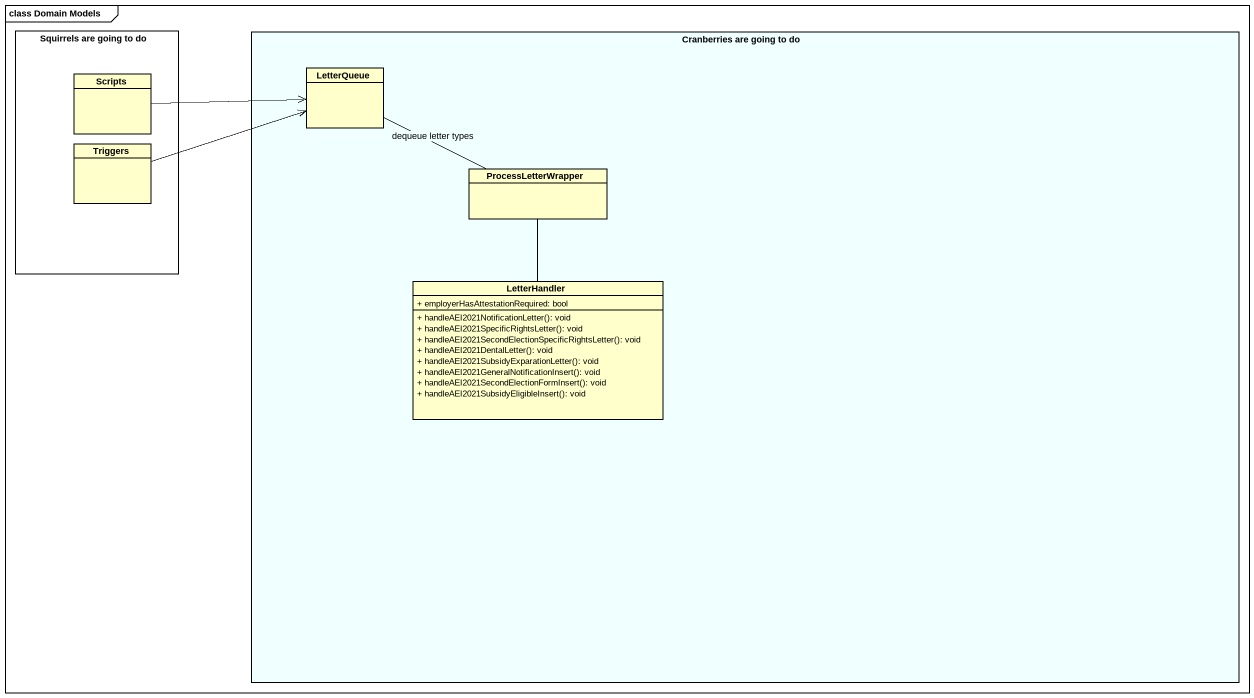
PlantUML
@startuml
mainframe class Domain Models
hide circle
hide empty members
skinparam classAttributeIconSize 0
rectangle "Squirrels are going to do" as Squirrels_are_going_to_do {
  class Scripts
  class Triggers
}
rectangle "Cranberries are going to do" as Cranberries_are_going_to_do #F0FFFF {
  class LetterQueue
  class ProcessLetterWrapper
  class LetterHandler {
    + employerHasAttestationRequired: bool
    + handleAEI2021NotificationLetter(): void
    + handleAEI2021SpecificRightsLetter(): void
    + handleAEI2021SecondElectionSpecificRightsLetter(): void
    + handleAEI2021DentalLetter(): void
    + handleAEI2021SubsidyExparationLetter(): void
    + handleAEI2021GeneralNotificationInsert(): void
    + handleAEI2021SecondElectionFormInsert(): void
    + handleAEI2021SubsidyEligibleInsert(): void
  }
}
Scripts -right-> LetterQueue
LetterQueue -right- ProcessLetterWrapper : dequeue letter types
Triggers -right-> LetterQueue
LetterHandler -up- ProcessLetterWrapper
@enduml
